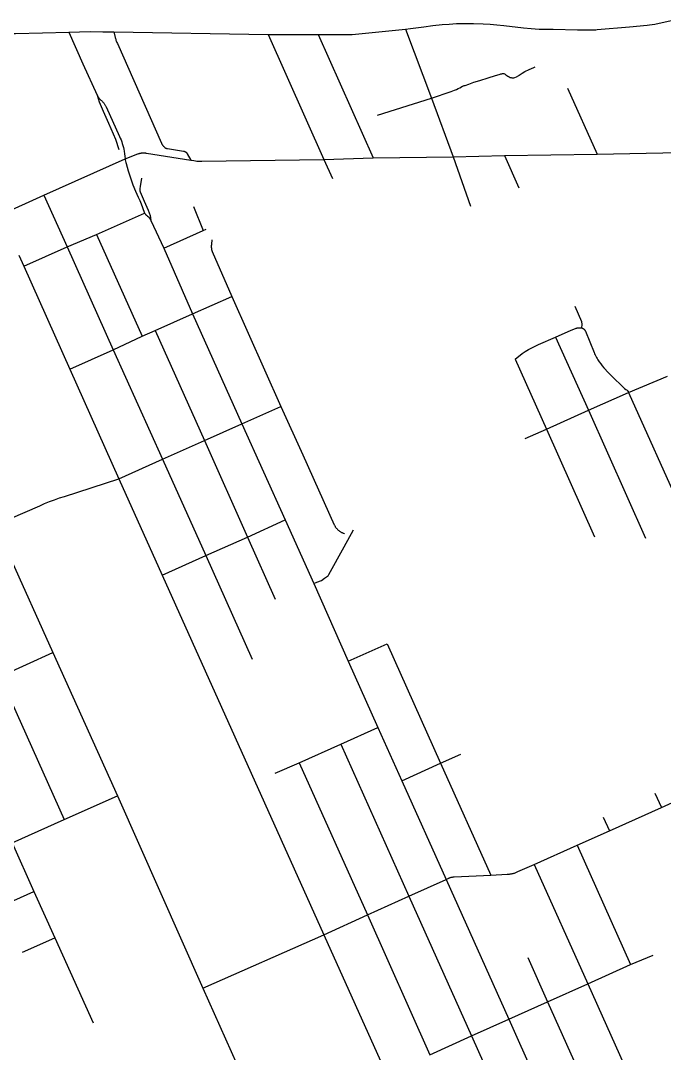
# Model space of a CAD drawing. Header units: inches. Extents: x 326453 to 344102, y 4677180 to 4689621.
# Drawn here: x 334850 to 336058, y 4686055 to 4687993 of the extents above; entities that cross this region are included whole.
import ezdxf

# ---------------------------------------------------------------- set-up
doc = ezdxf.new("R2010")
doc.units = ezdxf.units.IN
doc.header["$MEASUREMENT"] = 0
doc.layers.add('Street_Centreline', color=7, linetype='Continuous')

msp = doc.modelspace()

# ---------------------------------------------------------------- linework, layer by layer
at = {"layer": 'Street_Centreline'}
for p, q in [((335025.174, 4687971.8119), (335314.8676, 4687967.0236)), ((335314.8676, 4687967.0236), (335418.7706, 4687732.3646)), ((335314.8676, 4687967.0236), (335408.327, 4687966.7831)), ((335408.327, 4687966.7831), (335511.8262, 4687735.1848)), ((335572.0696, 4687976.8135), (335621.0948, 4687847.449)), ((335876.1876, 4687866.408), (335931.5041, 4687742.5041)), ((335519.696, 4687815.3066), (335621.0948, 4687847.449)), ((335621.0948, 4687847.449), (335661.3961, 4687736.9807)), ((334894.0978, 4687665.139), (335046.1867, 4687733.7037)), ((335418.7706, 4687732.3646), (335511.8262, 4687735.1848)), ((335418.7706, 4687732.3646), (335435.3093, 4687696.4311)), ((335511.8262, 4687735.1848), (335661.3961, 4687736.9807)), ((335661.3961, 4687736.9807), (335757.9052, 4687740.0496)), ((335661.3961, 4687736.9807), (335693.8798, 4687644.8832)), ((335757.9052, 4687740.0496), (335931.5041, 4687742.5041)), ((335757.9052, 4687740.0496), (335784.6462, 4687679.3888)), ((334812.2712, 4687628.495), (334894.0978, 4687665.139)), ((334894.0978, 4687665.139), (334937.3544, 4687568.2077)), ((335174.3561, 4687644.3778), (335192.3999, 4687599.28)), ((334992.875, 4687591.715), (335082.4447, 4687631.8539)), ((335118.7924, 4687565.8172), (335192.3999, 4687599.28)), ((335192.3999, 4687599.28), (335198.1017, 4687601.8353)), ((334937.3544, 4687568.2077), (334992.875, 4687591.715)), ((334992.875, 4687591.715), (335078.5104, 4687400.5424)), ((334856.1219, 4687531.9159), (334937.3544, 4687568.2077)), ((334937.3544, 4687568.2077), (335024.0452, 4687375.4436)), ((335118.7924, 4687565.8172), (335172.6156, 4687442.62)), ((334846.628, 4687552.7904), (334856.1219, 4687531.9159)), ((334856.1219, 4687531.9159), (334942.3484, 4687339.0604)), ((335172.6156, 4687442.62), (335246.1696, 4687475.5084)), ((335246.1696, 4687475.5084), (335338.4968, 4687269.0428)), ((335102.5696, 4687411.3), (335172.6156, 4687442.62)), ((335172.6156, 4687442.62), (335265.1228, 4687236.2472)), ((335024.0452, 4687375.4436), (335078.5104, 4687400.5424)), ((335078.5104, 4687400.5424), (335102.5696, 4687411.3)), ((335102.5696, 4687411.3), (335194.9232, 4687204.8708)), ((335853.848, 4687399.21), (335915.5726, 4687262.154)), ((334942.3484, 4687339.0604), (335024.0452, 4687375.4436)), ((335024.0452, 4687375.4436), (335116.2928, 4687169.726)), ((335778.0648, 4687357.6852), (335836.4388, 4687226.26)), ((334942.3484, 4687339.0604), (335034.4088, 4687133.1268)), ((335990.7191, 4687295.2327), (336063.3629, 4687325.6394)), ((335915.5726, 4687262.154), (335990.7191, 4687295.2327)), ((335990.7191, 4687295.2327), (336091.2002, 4687071.2286)), ((335265.1228, 4687236.2472), (335338.4968, 4687269.0428)), ((335836.4388, 4687226.26), (335915.5726, 4687262.154)), ((335915.5726, 4687262.154), (336022.3285, 4687021.8992)), ((335194.9232, 4687204.8708), (335265.1228, 4687236.2472)), ((335265.1228, 4687236.2472), (335346.5486, 4687055.8548)), ((335796.4284, 4687208.8268), (335836.4388, 4687226.26)), ((335836.4388, 4687226.26), (335926.4534, 4687024.4522)), ((335116.2928, 4687169.726), (335194.9232, 4687204.8708)), ((335194.9232, 4687204.8708), (335276.1082, 4687023.9187)), ((335034.4088, 4687133.1268), (335116.2928, 4687169.726)), ((335116.2928, 4687169.726), (335197.7337, 4686989.1077)), ((335034.4088, 4687133.1268), (335115.817, 4686952.28)), ((335276.1082, 4687023.9187), (335346.5486, 4687055.8548)), ((335346.5486, 4687055.8548), (335400.5463, 4686936.7275)), ((335197.7337, 4686989.1077), (335276.1082, 4687023.9187)), ((335276.1082, 4687023.9187), (335328.0476, 4686907.4372)), ((334827.4497, 4686992.421), (334910.5924, 4686807.1212)), ((335115.817, 4686952.28), (335197.7337, 4686989.1077)), ((335197.7337, 4686989.1077), (335284.482, 4686794.9709)), ((335115.817, 4686952.28), (335418.7864, 4686277.664)), ((335400.5463, 4686936.7275), (335464.6848, 4686791.0008)), ((335464.6848, 4686791.0008), (335537.7676, 4686823.5092)), ((335537.7676, 4686823.5092), (335638.1184, 4686599.3896)), ((334811.5078, 4686762.1349), (334910.5924, 4686807.1212)), ((334910.5924, 4686807.1212), (335032.0464, 4686538.3556)), ((335464.6848, 4686791.0008), (335520.4035, 4686666.6922)), ((334811.5078, 4686762.1349), (334932.0773, 4686494.1242)), ((335451.1378, 4686634.9321), (335520.4035, 4686666.6922)), ((335520.4035, 4686666.6922), (335565.2216, 4686566.692)), ((335372.4958, 4686599.9015), (335451.1378, 4686634.9321)), ((335451.1378, 4686634.9321), (335578.5832, 4686350.0428)), ((335638.1184, 4686599.3896), (335675.7692, 4686616.2776)), ((336052.1256, 4686516.3939), (336291.398, 4686624.04)), ((335327.5714, 4686580.7897), (335372.4958, 4686599.9015)), ((335372.4958, 4686599.9015), (335500.7116, 4686314.7716)), ((335565.2216, 4686566.692), (335638.1184, 4686599.3896)), ((335638.1184, 4686599.3896), (335732.5053, 4686389.6678)), ((335565.2216, 4686566.692), (335648.3768, 4686381.5203)), ((334932.0773, 4686494.1242), (335032.0464, 4686538.3556)), ((335032.0464, 4686538.3556), (335191.9571, 4686177.3463)), ((336039.9742, 4686543.4036), (336052.1256, 4686516.3939)), ((335954.9313, 4686472.6671), (336052.1256, 4686516.3939)), ((334834.4613, 4686449.8688), (334932.0773, 4686494.1242)), ((335943.2948, 4686498.5324), (335954.9313, 4686472.6671)), ((335894.3752, 4686445.4236), (335954.9313, 4686472.6671)), ((334834.4613, 4686449.8688), (334874.8856, 4686359.0244)), ((335813.8172, 4686409.1816), (335894.3752, 4686445.4236)), ((335894.3752, 4686445.4236), (335994.4816, 4686221.7752)), ((335813.8172, 4686409.1816), (335913.9856, 4686185.5728)), ((335578.5832, 4686350.0428), (335648.3768, 4686381.5203)), ((335648.3768, 4686381.5203), (335766.0918, 4686119.2408)), ((334694.6088, 4686277.3596), (334874.8856, 4686359.0244)), ((334874.8856, 4686359.0244), (334914.2224, 4686271.5544)), ((335500.7116, 4686314.7716), (335578.5832, 4686350.0428)), ((335578.5832, 4686350.0428), (335696.1832, 4686087.6172)), ((335418.7864, 4686277.664), (335500.7116, 4686314.7716)), ((335500.7116, 4686314.7716), (335618.1292, 4686052.5128)), ((335191.9571, 4686177.3463), (335418.7864, 4686277.664)), ((335418.7864, 4686277.664), (335536.2908, 4686015.7068)), ((334854.0711, 4686244.8453), (334914.2224, 4686271.5544)), ((334914.2224, 4686271.5544), (334986.2101, 4686112.5505)), ((335994.4816, 4686221.7752), (336037.0445, 4686239.3604)), ((335801.5628, 4686234.9052), (335838.8368, 4686151.7752)), ((335913.9856, 4686185.5728), (335994.4816, 4686221.7752)), ((335838.8368, 4686151.7752), (335913.9856, 4686185.5728)), ((335913.9856, 4686185.5728), (336014.8645, 4685961.9591)), ((335191.9571, 4686177.3463), (335331.1024, 4685867.7279)), ((335766.0918, 4686119.2408), (335838.8368, 4686151.7752)), ((335838.8368, 4686151.7752), (335939.2804, 4685927.762)), ((335696.1832, 4686087.6172), (335766.0918, 4686119.2408)), ((335766.0918, 4686119.2408), (335865.6505, 4685894.8514)), ((335618.1292, 4686052.5128), (335696.1832, 4686087.6172)), ((335696.1832, 4686087.6172), (335796.5737, 4685863.9607))]:
    msp.add_line(p, q, dxfattribs=at)
for points in [[(335572.0696, 4687976.8135), (335581.8423, 4687977.9965), (335606.5467, 4687981.3407), (335623.6296, 4687983.6466), (335640.7721, 4687985.4571), (335654.2195, 4687986.5009), (335667.6899, 4687987.1871), (335681.1737, 4687987.5151), (335699.4988, 4687987.4885), (335717.8176, 4687987.0041), (335730.8028, 4687986.2948), (335743.7596, 4687985.1797), (335756.6751, 4687983.6598), (335793.3011, 4687979.4003), (335808.2141, 4687978.0832), (335823.1519, 4687977.0851), (335836.0519, 4687976.5935), (335848.9612, 4687976.5652), (335894.7668, 4687975.7934), (335922.0441, 4687975.5362), (335924.4845, 4687975.552), (335926.9232, 4687975.6456), (335929.3576, 4687975.8168), (335931.7854, 4687976.0654), (335992.5163, 4687981.2108), (336025.278, 4687984.4397), (336030.1433, 4687984.9887), (336034.9911, 4687985.6749), (336039.8175, 4687986.4977), (336070.8265, 4687992.8009)], [(334778.963, 4687969.3161), (334804.7716, 4687968.8862), (334816.7173, 4687968.5822), (334828.6668, 4687968.5712), (334840.613, 4687968.8532), (334891.1219, 4687970.0216), (334940.7062, 4687971.1109)], [(334940.7062, 4687971.1109), (334980.5658, 4687972.2993), (335004.7929, 4687971.9582), (335025.174, 4687971.8119)], [(334940.7062, 4687971.1109), (334967.2334, 4687911.6772), (334993.8983, 4687852.9477), (334994.2796, 4687852.1452), (334994.6884, 4687851.3563), (334995.1242, 4687850.5819), (334995.5866, 4687849.8232), (334996.0749, 4687849.0809), (334996.5886, 4687848.3559), (334997.1271, 4687847.6491), (334997.6897, 4687846.9613), (334998.2757, 4687846.2935), (334998.8845, 4687845.6463), (334999.5153, 4687845.0205), (335000.1674, 4687844.4169), (335000.84, 4687843.8363), (335001.7122, 4687843.0845), (335002.5593, 4687842.3044), (335003.3802, 4687841.4968), (335004.1741, 4687840.6627), (335004.9402, 4687839.8029), (335005.6775, 4687838.9184), (335006.3853, 4687838.01), (335007.0629, 4687837.0789), (335007.7094, 4687836.126), (335008.3242, 4687835.1523), (335008.9067, 4687834.1589), (335009.4561, 4687833.1469), (335009.972, 4687832.1174), (335010.4537, 4687831.0714), (335035.8101, 4687775.6212), (335037.2739, 4687772.2791), (335038.6294, 4687768.8916), (335039.8752, 4687765.4623), (335041.0101, 4687761.9947), (335042.0328, 4687758.4924), (335042.9424, 4687754.959), (335043.7378, 4687751.3982), (335044.4183, 4687747.8136), (335045.1518, 4687743.1485), (335045.7397, 4687738.4629), (335046.1867, 4687733.7037)], [(335025.174, 4687971.8119), (335027.7164, 4687961.1573), (335028.1337, 4687959.5258), (335028.6035, 4687957.9086), (335029.1253, 4687956.3074), (335029.6985, 4687954.7239), (335030.3227, 4687953.1597), (335030.9971, 4687951.6166), (335031.721, 4687950.096), (335114.4971, 4687762.8779), (335114.7947, 4687762.2339), (335115.1134, 4687761.6002), (335115.453, 4687760.9774), (335115.8131, 4687760.3661), (335116.1932, 4687759.7672), (335116.5929, 4687759.1811), (335117.0119, 4687758.6087), (335117.4496, 4687758.0504), (335117.9056, 4687757.5069), (335118.3793, 4687756.9789), (335118.8703, 4687756.4669), (335119.3779, 4687755.9714), (335119.9018, 4687755.493), (335120.4411, 4687755.0322), (335120.7206, 4687754.8091), (335121.0073, 4687754.5953), (335121.3009, 4687754.3912), (335121.6012, 4687754.1969), (335121.9077, 4687754.0127), (335122.2202, 4687753.8387), (335122.5382, 4687753.6752), (335122.8615, 4687753.5224), (335123.1897, 4687753.3803), (335123.5224, 4687753.2492), (335123.8593, 4687753.1292), (335124.2, 4687753.0204), (335124.5441, 4687752.923), (335124.8912, 4687752.8371), (335125.241, 4687752.7627), (335125.593, 4687752.6999), (335155.6295, 4687748.1324), (335155.9604, 4687748.0763), (335156.2892, 4687748.0088), (335156.6155, 4687747.93), (335156.9389, 4687747.84), (335157.259, 4687747.739), (335157.5754, 4687747.627), (335157.8878, 4687747.5042), (335158.1958, 4687747.3707), (335158.499, 4687747.2267), (335158.7971, 4687747.0724), (335159.0897, 4687746.9078), (335159.3764, 4687746.7334), (335159.657, 4687746.5491), (335159.9311, 4687746.3554), (335160.1983, 4687746.1523), (335160.4584, 4687745.9401), (335160.7111, 4687745.7191), (335160.956, 4687745.4896), (335161.1929, 4687745.2517), (335161.4214, 4687745.0059), (335161.6413, 4687744.7523), (335161.8524, 4687744.4913), (335162.0544, 4687744.2232), (335162.2471, 4687743.9484), (335162.4301, 4687743.667), (335162.6034, 4687743.3795), (335162.7667, 4687743.0863), (335162.9198, 4687742.7876), (335169.364, 4687731.0046)], [(335408.327, 4687966.7831), (335472.0067, 4687966.854), (335572.0696, 4687976.8135)], [(335784.6425, 4687890.1551), (335785.5968, 4687890.7044), (335790.7768, 4687894.4911), (335795.8446, 4687897.378), (335804.4449, 4687901.414), (335813.0496, 4687904.8807), (335815.6713, 4687906.2553)], [(335621.0948, 4687847.449), (335657.6409, 4687859.7699), (335661.0075, 4687860.9686), (335664.3316, 4687862.2803), (335667.6096, 4687863.7036), (335670.8375, 4687865.2368), (335674.0119, 4687866.8782), (335677.129, 4687868.6258), (335677.9365, 4687869.0777), (335678.7594, 4687869.5009), (335679.5967, 4687869.8948), (335680.4474, 4687870.2589), (335681.3104, 4687870.5928), (335682.1846, 4687870.896), (335683.069, 4687871.1683), (335683.9625, 4687871.4091), (335690.9947, 4687873.6954), (335700.5064, 4687877.4583), (335711.485, 4687880.6713), (335727.1329, 4687885.2509), (335740.9543, 4687889.9627), (335747.7545, 4687891.8608), (335749.8656, 4687892.4866), (335751.0078, 4687892.8251), (335752.1273, 4687893.1569), (335752.9485, 4687893.2696), (335753.9217, 4687893.4332), (335755.5284, 4687893.5048), (335756.7539, 4687893.4065), (335757.8258, 4687893.0858), (335759.1427, 4687892.3963), (335760.6477, 4687891.1758), (335762.0562, 4687890.0854), (335764.0131, 4687888.8814), (335766.5254, 4687887.1294), (335768.6612, 4687886.3076), (335770.4868, 4687885.9574), (335771.641, 4687885.7816), (335772.7211, 4687885.7533), (335773.7286, 4687885.7533), (335775.4587, 4687885.7533), (335777.5128, 4687886.1544), (335780.3197, 4687887.6665), (335784.6425, 4687890.1551)], [(334993.8983, 4687852.9477), (334997.6721, 4687840.3679), (335005.1754, 4687823.1408), (335014.9331, 4687800.7379), (335028.2098, 4687770.2552), (335034.3368, 4687750.7829)], [(335931.5041, 4687742.5041), (336146.6961, 4687746.8897), (336150.2476, 4687747), (336153.7939, 4687747.2224), (336157.3314, 4687747.557), (336160.8566, 4687748.0032), (336164.3659, 4687748.5606), (336167.8557, 4687749.2288), (336171.3228, 4687750.0069), (336174.7634, 4687750.8943), (336199.9477, 4687756.338)], [(335046.1867, 4687733.7037), (335070.0832, 4687742.8062), (335071.0634, 4687743.1455), (335072.0545, 4687743.4518), (335073.0552, 4687743.725), (335074.0644, 4687743.9646), (335075.0811, 4687744.1705), (335076.1041, 4687744.3424), (335077.1322, 4687744.48), (335078.1644, 4687744.5834), (335079.1994, 4687744.6523), (335080.2361, 4687744.6866), (335081.2734, 4687744.6864), (335082.3102, 4687744.6516), (335083.3451, 4687744.5822), (335084.3772, 4687744.4784), (335085.4053, 4687744.3403), (335086.4282, 4687744.1679), (335169.364, 4687731.0046)], [(335046.1867, 4687733.7037), (335046.5145, 4687731.4723), (335046.9266, 4687729.1963), (335047.4172, 4687726.9359), (335047.9856, 4687724.6937), (335051.9088, 4687711.147), (335056.2719, 4687697.7354), (335061.0701, 4687684.4734), (335065.7348, 4687672.8329), (335070.8078, 4687661.3646), (335073.5926, 4687655.1241), (335076.1964, 4687648.8059), (335078.6172, 4687642.4153), (335082.4447, 4687631.8539)], [(335169.364, 4687731.0046), (335174.9364, 4687730.0992), (335177.9986, 4687729.6925), (335181.0726, 4687729.3874), (335184.1551, 4687729.1844), (335187.2426, 4687729.0836), (335190.3317, 4687729.0852), (335418.7706, 4687732.3646)], [(335077.3057, 4687697.5525), (335074.561, 4687681.5616), (335074.1107, 4687677.7017), (335073.8742, 4687674.9566), (335074.0461, 4687673.2087), (335074.6013, 4687671.6151), (335082.2902, 4687654.0231), (335089.6148, 4687637.3525), (335093.2923, 4687627.0849), (335094.7682, 4687618.0192)], [(335082.4447, 4687631.8539), (335083.369, 4687630.6408), (335083.8058, 4687630.0867), (335084.2606, 4687629.5473), (335084.7329, 4687629.0232), (335085.2221, 4687628.5149), (335085.7279, 4687628.023), (335086.2495, 4687627.548), (335086.7865, 4687627.0904), (335087.3383, 4687626.6507), (335087.9042, 4687626.2294), (335088.4824, 4687625.7987), (335089.0458, 4687625.3489), (335089.5939, 4687624.8806), (335090.126, 4687624.3941), (335090.6416, 4687623.8902), (335091.14, 4687623.3692), (335091.6206, 4687622.8319), (335092.083, 4687622.2788), (335092.5267, 4687621.7105), (335092.9511, 4687621.1277), (335093.3557, 4687620.5311), (335093.7402, 4687619.9212), (335094.1041, 4687619.2988), (335094.4469, 4687618.6645), (335094.7682, 4687618.0192), (335118.7924, 4687565.8172)], [(335208.7161, 4687581.6247), (335208.3322, 4687573.3728), (335208.1889, 4687572.493), (335208.0749, 4687571.6089), (335207.9905, 4687570.7216), (335207.9357, 4687569.8319), (335207.9105, 4687568.9409), (335207.915, 4687568.0495), (335207.9492, 4687567.1588), (335208.013, 4687566.2698), (335208.1064, 4687565.3833), (335208.2292, 4687564.5004), (335208.3814, 4687563.6222), (335208.5628, 4687562.7494), (335208.7731, 4687561.8832), (335209.0122, 4687561.0245), (335209.2797, 4687560.1743), (335209.5754, 4687559.3334), (335246.1696, 4687475.5084)], [(335890.1514, 4687457.2826), (335902.4758, 4687428.3101), (335903.2747, 4687422.9187), (335902.5982, 4687416.3009)], [(335853.848, 4687399.21), (335883.1505, 4687411.9323), (335887.7501, 4687413.8462), (335892.4061, 4687415.6187), (335892.9817, 4687415.817), (335893.5636, 4687415.9963), (335894.1511, 4687416.1561), (335894.7436, 4687416.2964), (335895.3404, 4687416.417), (335895.9409, 4687416.5177), (335896.5444, 4687416.5985), (335897.1502, 4687416.6593), (335897.7577, 4687416.6999), (335898.3662, 4687416.7205), (335898.9751, 4687416.7208), (335899.5836, 4687416.701), (335900.1912, 4687416.661), (335900.7971, 4687416.601), (335901.4007, 4687416.5209), (335902.0013, 4687416.4208), (335902.5982, 4687416.3009)], [(335902.5982, 4687416.3009), (335902.9504, 4687416.196), (335903.2989, 4687416.0792), (335903.6432, 4687415.9507), (335903.983, 4687415.8106), (335904.3179, 4687415.6592), (335904.6474, 4687415.4965), (335904.9713, 4687415.3228), (335905.2891, 4687415.1382), (335905.6005, 4687414.943), (335905.9052, 4687414.7374), (335906.2027, 4687414.5217), (335906.4927, 4687414.296), (335906.775, 4687414.0606), (335907.0491, 4687413.8158), (335907.3149, 4687413.5619), (335907.5719, 4687413.2992), (335907.8198, 4687413.0279), (335908.0585, 4687412.7484), (335908.2876, 4687412.461), (335908.5068, 4687412.1661), (335908.716, 4687411.8639), (335908.9148, 4687411.5548), (335909.1031, 4687411.2391), (335909.2806, 4687410.9173), (335909.4471, 4687410.5897), (335909.6025, 4687410.2566), (335909.7465, 4687409.9185), (335925.8887, 4687370.1713), (335926.9052, 4687367.8329), (335927.9932, 4687365.5269), (335929.1514, 4687363.2553), (335930.3789, 4687361.0205), (335931.6745, 4687358.8244), (335933.037, 4687356.6691), (335935.6952, 4687352.7524), (335938.4865, 4687348.9294), (335941.4075, 4687345.2046), (335944.4549, 4687341.5824), (335952.9261, 4687332.1862), (335961.7127, 4687323.0843), (335978.6538, 4687306.677), (335980.8447, 4687304.6923), (335983.1009, 4687302.7822), (335985.42, 4687300.9488), (335987.7992, 4687299.1942), (335988.0058, 4687299.0418), (335988.2071, 4687298.8826), (335988.403, 4687298.7167), (335988.5932, 4687298.5443), (335988.7775, 4687298.3656), (335988.9557, 4687298.1809), (335989.1275, 4687297.9902), (335989.2929, 4687297.7938), (335989.4516, 4687297.5921), (335989.6034, 4687297.3851), (335989.7482, 4687297.1731), (335989.8858, 4687296.9564), (335990.016, 4687296.7352), (335990.1386, 4687296.5097), (335990.2537, 4687296.2802), (335990.361, 4687296.047), (335990.7191, 4687295.2327)], [(335778.0648, 4687357.6852), (335790.8426, 4687368.3336), (335796.798, 4687372.101), (335802.8714, 4687375.6752), (335809.0565, 4687379.0526), (335815.3468, 4687382.2296), (335821.7358, 4687385.203), (335853.848, 4687399.21)], [(335338.4968, 4687269.0428), (335379.5472, 4687178.2996), (335438.5354, 4687046.9157), (335439.0044, 4687045.9637), (335439.5052, 4687045.0281), (335440.0372, 4687044.1099), (335440.5999, 4687043.2102), (335441.1926, 4687042.3299), (335441.8146, 4687041.4701), (335442.4652, 4687040.6317), (335443.1436, 4687039.8157), (335443.8492, 4687039.023), (335444.5811, 4687038.2546), (335445.3385, 4687037.5113), (335446.1205, 4687036.7938), (335446.9262, 4687036.1032), (335447.7547, 4687035.4401), (335448.6051, 4687034.8052), (335449.4764, 4687034.1994), (335450.3676, 4687033.6233), (335451.2777, 4687033.0776), (335452.2057, 4687032.5628), (335453.1505, 4687032.0795), (335454.111, 4687031.6284), (335455.0862, 4687031.2099), (335456.075, 4687030.8245), (335457.0761, 4687030.4726), (335458.0886, 4687030.1546)], [(334803.3582, 4687046.5702), (334886.3031, 4687082.5456), (334895.2918, 4687086.6278), (334904.4005, 4687090.4345), (334913.6209, 4687093.9624), (334922.9443, 4687097.2081), (334932.3622, 4687100.1685), (335034.4088, 4687133.1268)], [(335400.5463, 4686936.7275), (335406.1245, 4686939.2742), (335414.3855, 4686942.5777), (335420.4436, 4686946.4318), (335426.0389, 4686950.264), (335426.8777, 4686951.2909), (335427.688, 4686952.3405), (335428.4691, 4686953.412), (335457.321, 4687005.6697), (335474.419, 4687037.6584)], [(335732.5053, 4686389.6678), (335762.7818, 4686391.309), (335764.1925, 4686391.3082), (335765.6024, 4686391.3548), (335767.01, 4686391.4488), (335768.4135, 4686391.59), (335769.8116, 4686391.7784), (335771.2025, 4686392.0137), (335772.5848, 4686392.2955), (335773.9567, 4686392.6237), (335775.3169, 4686392.9978), (335776.6637, 4686393.4174), (335777.9957, 4686393.8821), (335779.3113, 4686394.3913), (335780.609, 4686394.9444), (335781.8874, 4686395.5408), (335783.145, 4686396.1799), (335813.8172, 4686409.1816)], [(335648.3768, 4686381.5203), (335653.3932, 4686383.8226), (335654.258, 4686384.1925), (335655.1347, 4686384.533), (335656.0224, 4686384.8438), (335656.9201, 4686385.1244), (335657.8267, 4686385.3745), (335658.7413, 4686385.594), (335659.6628, 4686385.7824), (335660.59, 4686385.9397), (335661.5221, 4686386.0656), (335662.4579, 4686386.1599), (335663.3963, 4686386.2227), (335732.5053, 4686389.6678)]]:
    msp.add_lwpolyline(points, dxfattribs=at)

doc.saveas('drawing.dxf')
